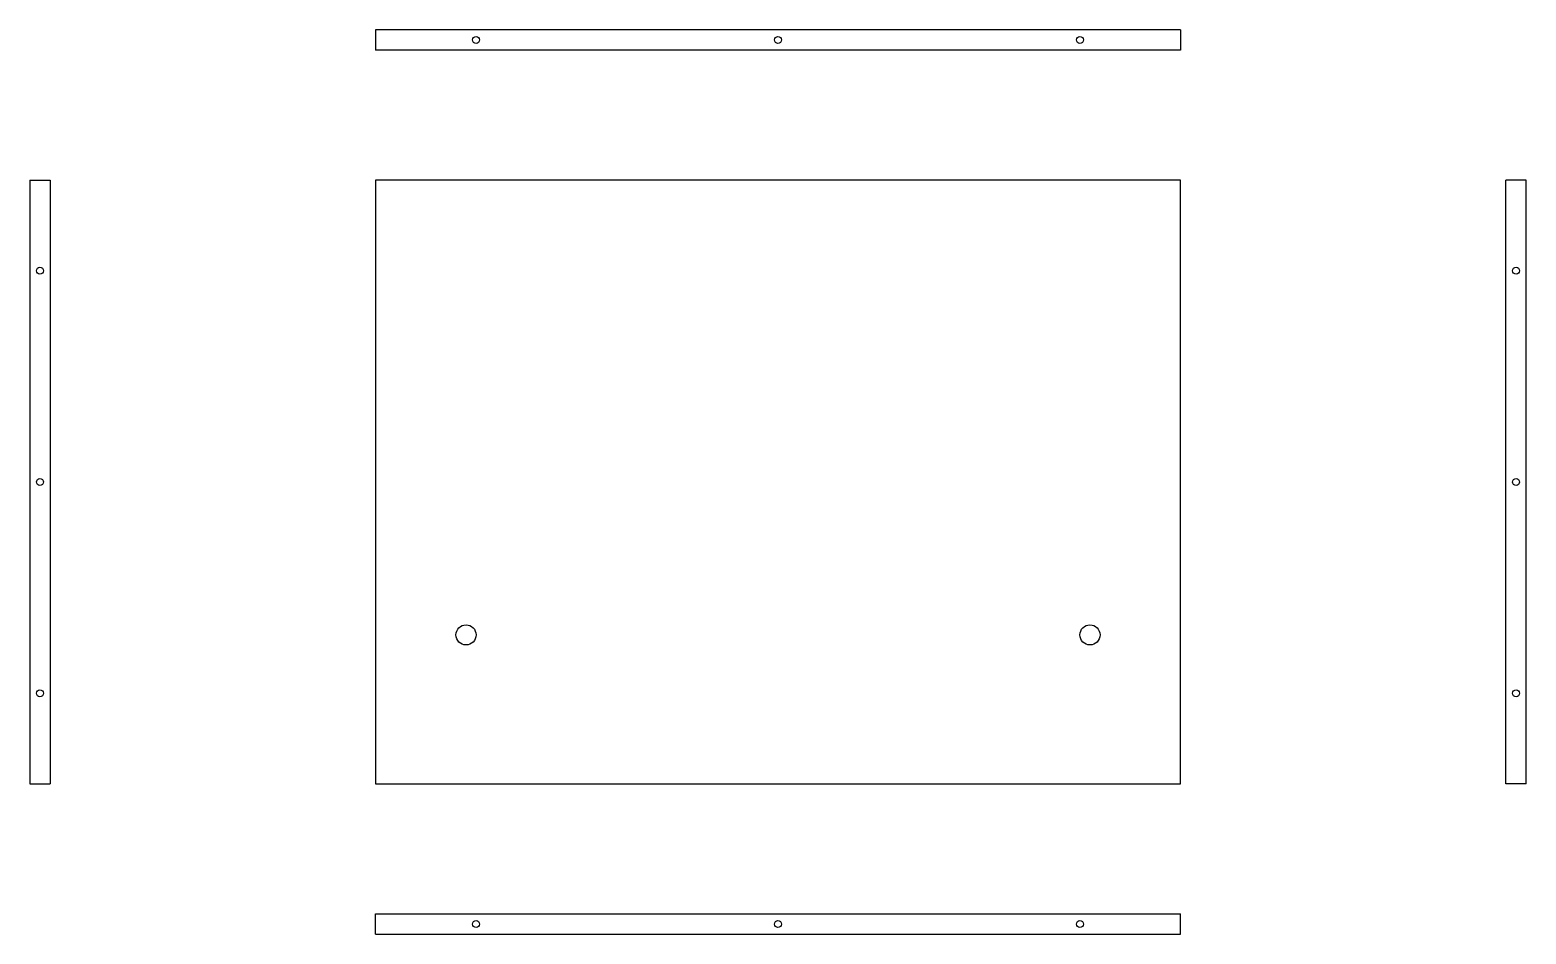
# Model space of a CAD drawing. Extents: x 71 to 349, y -203 to -34.
import ezdxf

# ---------------------------------------------------------------- set-up
doc = ezdxf.new("R2010")
doc.units = 0

# ---------------------------------------------------------------- blocks, each defined once
blk = doc.blocks.new('Ortho1')
at = {"color": 0, "linetype": 'BYBLOCK'}
for p, q in [((-200, 160), (-200, -140)), ((200, 160), (-200, 160)), ((200, -140), (200, 160)), ((-200, -140), (200, -140))]:
    blk.add_line(p, q, dxfattribs=at)
for centre in [(-155, -66), (155, -66)]:
    blk.add_circle(centre, 5, dxfattribs=at)
blk = doc.blocks.new('Ortho0011')
at = {"color": 0, "linetype": 'BYBLOCK'}
for p, q in [((-10, 200), (-10, -200)), ((-10, 200), (0, 200)), ((0, 200), (0, -200)), ((-10, -200), (0, -200))]:
    blk.add_line(p, q, dxfattribs=at)
for centre in [(-5, 150), (-5, 0), (-5, 0), (-5, -150)]:
    blk.add_circle(centre, 1.7, dxfattribs=at)
blk = doc.blocks.new('Ortho0021')
at = {"color": 0, "linetype": 'BYBLOCK'}
for p, q in [((10, 140), (0, 140)), ((0, -160), (0, 140)), ((10, -160), (10, 140)), ((10, -160), (0, -160))]:
    blk.add_line(p, q, dxfattribs=at)
for centre in [(5, 95), (5, -10), (5, -115)]:
    blk.add_circle(centre, 1.7, dxfattribs=at)
blk = doc.blocks.new('Ortho0031')
at = {"color": 0, "linetype": 'BYBLOCK'}
for p, q in [((0, -200), (0, 200)), ((10, 200), (0, 200)), ((10, -200), (10, 200)), ((10, -200), (0, -200))]:
    blk.add_line(p, q, dxfattribs=at)
for centre in [(5, 150), (5, 0), (5, -150), (5, -150)]:
    blk.add_circle(centre, 1.7, dxfattribs=at)
blk = doc.blocks.new('Ortho0041')
at = {"color": 0, "linetype": 'BYBLOCK'}
for p, q in [((-10, 140), (0, 140)), ((-10, 140), (-10, -160)), ((0, 140), (0, -160)), ((-10, -160), (0, -160))]:
    blk.add_line(p, q, dxfattribs=at)
for centre in [(-5, 95), (-5, -10), (-5, -115)]:
    blk.add_circle(centre, 1.7, dxfattribs=at)

msp = doc.modelspace()

# ---------------------------------------------------------------- block references
at = {"xscale": 0.375, "yscale": 0.375, "zscale": 0.375}
for name, p, rotation in [('Ortho0011', (210, -38), -90.0000026563), ('Ortho0021', (74.375, -122.25), -180.000005313), ('Ortho0041', (345.625, -122.25), -180.000005313), ('Ortho0031', (210, -199), -90.0000026563)]:
    msp.add_blockref(name, p, dxfattribs=dict(at, rotation=rotation))
msp.add_blockref('Ortho1', (210, -122.25), dxfattribs=at)

doc.saveas('drawing.dxf')
